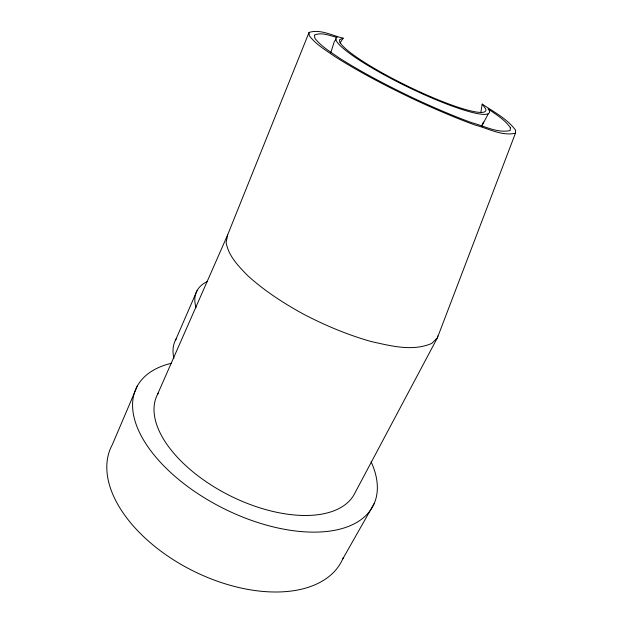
<?xml version="1.0" encoding="UTF-8"?>
<svg xmlns="http://www.w3.org/2000/svg" width="623" height="623" viewBox="0 0 623 623"><rect width="100%" height="100%" fill="white"/><g stroke="black" fill="none" stroke-linecap="round" stroke-linejoin="round"><path stroke-width="0.93" d="M158.343 392.911A110.333 57.916 26.5 0 0 228.742 495.083A110.333 57.916 26.5 0 0 355.032 492.793L437.416 337.775L515.439 133.236L515.618 130.23C507.114 118.674 493.813 111.969 482.163 104.088L480.878 112.265M437.782 335.906L437.416 337.775L431.809 343.39C412.403 351.808 390.66 345.827 370.997 341.49C347.494 334.808 324.91 325.338 303.269 314.031C283.481 303.144 264.417 290.816 247.666 275.592C238.484 266.138 228.454 256.053 226.133 242.526L227.644 234.902L309.039 32.451C320.347 28.79 332.215 35.69 343.187 38.174L340.026 43.003M330.743 52.846L334.216 41.85L336.194 38.875M137.387 385.863L112.397 444.518A128.634 75.414 26.5 0 0 194.672 571.68A128.634 75.414 26.5 0 0 343.359 557.445M175.655 339.862L197.055 290.63M157.432 394.569L227.644 234.902M481.852 125.387L483.51 121.991M481.711 126.313L488.307 113.698M342.634 559.15L374.174 503.563M343.187 38.174L339.706 39.599A81.224 12.032 26 0 0 412.909 88.668A81.224 12.032 26 0 0 485.667 108.784L482.163 104.088M515.439 133.236C501.741 136.336 488.105 128.346 475.061 125.052C454.175 117.436 433.764 108.573 413.617 99.182C386.782 86.356 360.312 72.65 335.151 56.748C326.109 50.37 316.126 44.708 309.335 35.745L309.039 32.451M173.918 358.225A97.982 46.141 25.7 0 1 176.574 338.297M371.074 461.713A132.255 69.589 26.5 0 1 309.818 532.073A132.255 69.589 26.5 0 1 154.481 455.483A132.255 69.589 26.5 0 1 171.442 363.279M196.035 307.684A100.178 42.099 25.8 0 1 207.521 281.44M510.393 127.754L510.136 130.565C497.045 133.369 484.094 125.854 471.666 122.676C451.924 115.457 432.642 107.086 413.602 98.208C388.246 86.083 363.24 73.14 339.457 58.134C330.836 52.067 321.351 46.67 314.833 38.182L314.467 35.02C321.764 31.905 329.879 35.823 337.183 37.388L336.007 37.847A85.312 12.647 26 0 0 412.862 89.432A85.312 12.647 26 0 0 489.265 110.489L488.089 108.924C496.04 114.468 504.801 119.616 510.393 127.754"/></g></svg>
